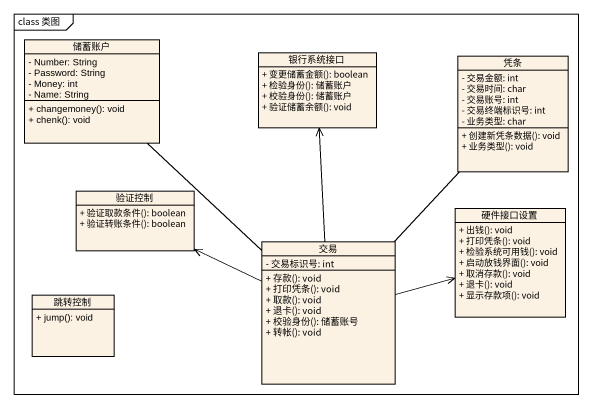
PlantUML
@startuml
mainframe class 类图
hide circle
hide empty members
skinparam classAttributeIconSize 0
class 储蓄账户 {
  - Number: String
  - Password: String
  - Money: int
  - Name: String
  + changemoney(): void
  + chenk(): void
}
class 银行系统接口 {
  + 变更储蓄金额(): boolean
  + 检验身份(): 储蓄账户
  + 校验身份(): 储蓄账户
  + 验证储蓄余额(): void
}
class 凭条 {
  - 交易金额: int
  - 交易时间: char
  - 交易账号: int
  - 交易终端标识号: int
  - 业务类型: char
  + 创建新凭条数据(): void
  + 业务类型(): void
}
class 验证控制 {
  + 验证取款条件(): boolean
  + 验证转账条件(): boolean
}
class 硬件接口设置 {
  + 出钱(): void
  + 打印凭条(): void
  + 检验系统可用钱(): void
  + 启动放钱界面(): void
  + 取消存款(): void
  + 退卡(): void
  + 显示存款项(): void
}
class 交易 {
  - 交易标识号: int
  + 存款(): void
  + 打印凭条(): void
  + 取款(): void
  + 退卡(): void
  + 校验身份(): 储蓄账号
  + 转帐(): void
}
class 跳转控制 {
  + jump(): void
}
交易 -up- 储蓄账户
交易 -up-> 银行系统接口
交易 -up- 凭条
交易 -left-> 验证控制
交易 -right-> 硬件接口设置
@enduml
